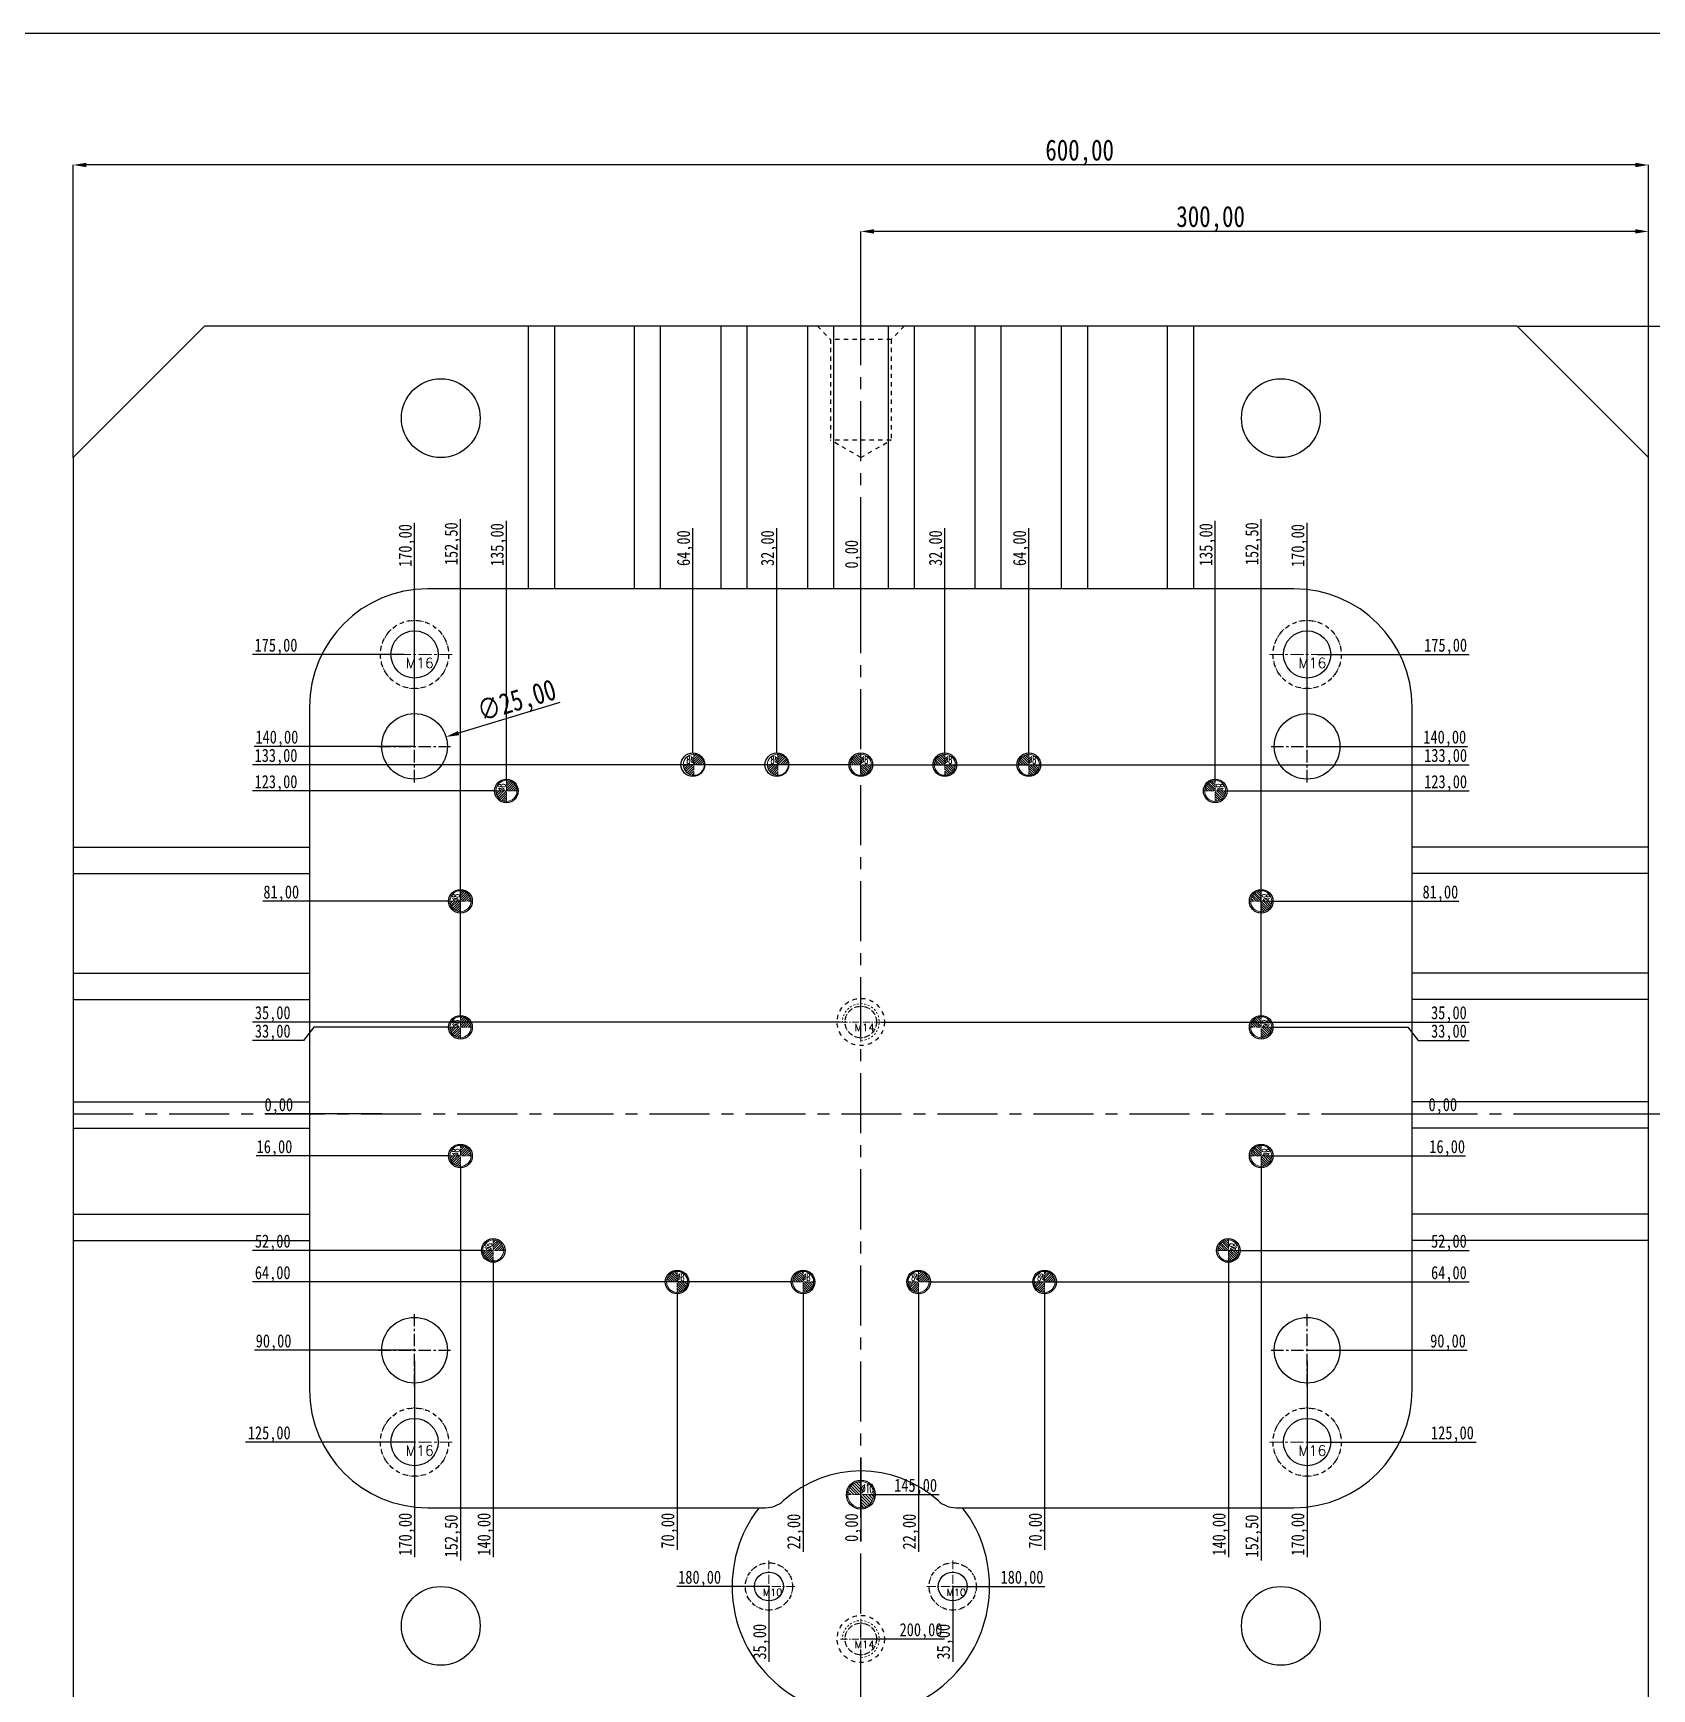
# Model space of a CAD drawing. Header units: millimetres. Extents: x -685 to 1888, y -6001 to 855.
# Drawn here: x -109 to 507, y -4266 to -3635 of the extents above; entities that cross this region are included whole.
import ezdxf
from ezdxf.enums import TextEntityAlignment as Align

# ---------------------------------------------------------------- set-up
doc = ezdxf.new("R2010")
doc.units = ezdxf.units.MM
doc.header["$LTSCALE"] = 16.335
doc.header["$PDMODE"] = 3
doc.header["$PDSIZE"] = 0.3125
doc.linetypes.add('CENTER', pattern=[0.6, 0.375, -0.075, 0.075, -0.075])
doc.linetypes.add('HIDDEN', pattern=[0.2, 0.1, -0.1])
doc.layers.get('0').update_dxf_attribs({"linetype": 'CONTINUOUS'})
doc.layers.get('Defpoints').update_dxf_attribs({"linetype": 'CONTINUOUS'})
doc.layers.add('DEFAULT_2', color=8, linetype='HIDDEN')
for name, color, linetype, lineweight in [('dim', 82, 'CONTINUOUS', 9), ('epin', 13, 'CONTINUOUS', 9), ('screw', 33, 'CONTINUOUS', 13)]:
    doc.layers.add(name, color=color, linetype=linetype, lineweight=lineweight)
doc.styles.get("Standard").update_dxf_attribs({"font": 'txt', "width": 0.8})
doc.styles.add('TXT', font='txt.shx', dxfattribs={"bigfont": 'gbcbig.shx'})
doc.styles.add('TXT05', font='txt.shx', dxfattribs={"width": 0.5, "bigfont": 'gbcbig.shx'})
doc.dimstyles.new('mold', dxfattribs={"dimtxt": 8, "dimasz": 5, "dimexe": 0, "dimexo": 0, "dimgap": 0, "dimtad": 1, "dimzin": 1, "dimtxsty": 'Standard', "dimcen": 0, "dimclrd": 4, "dimclre": 4, "dimclrt": 6, "dimazin": 0, "dimtfac": 1, "dimtofl": 0, "dimtmove": 0, "dimatfit": 3, "dimfxl": 0, "dimarcsym": 0})

# ---------------------------------------------------------------- blocks, each defined once
blk = doc.blocks.new('epin_ejp_10')
at = {"layer": 'epin'}
h = blk.add_hatch(dxfattribs=at)
h.set_pattern_fill('_ANSI31', color=123, scale=0.25, angle=90, style=0)
h.set_pattern_definition([(135, (-3501.19435, 375.4519), (-0.561266, -0.561266), [])])
h.paths.add_polyline_path([(0, 5, 0.414214), (-5, 0), (0, 0)])
h.paths.add_polyline_path([(5, 0), (0, 0), (0, -5, 0.414214)])
at = {"layer": 'epin', "color": 1, "linetype": 'CENTER', "ltscale": 0.310989}
for p, q in [((-5.5, 0), (5.5, 0)), ((0, -5.5), (0, 5.5))]:
    blk.add_line(p, q, dxfattribs=at)
at = {"layer": 'epin'}
blk.add_circle((0, 0), 5, dxfattribs=at)
at = {"layer": 'epin', "color": 6, "style": 'TXT05', "width": 0.5}
blk.add_text('%%c10', height=3.5, dxfattribs=at).set_placement((0.2, 0.5))
blk = doc.blocks.new('epin_ejp_8')
at = {"layer": 'epin'}
h = blk.add_hatch(dxfattribs=at)
h.set_pattern_fill('_ANSI31', color=123, scale=0.2, angle=90, style=0)
h.set_pattern_definition([(135, (-263.1036, 1313.3417), (-0.4490128, -0.4490128), [])])
h.paths.add_polyline_path([(0, 4, 0.414214), (-4, 0), (0, 0)])
h.paths.add_polyline_path([(4, 0), (0, 0), (0, -4, 0.414214)])
at = {"layer": 'epin', "color": 1, "linetype": 'CENTER', "ltscale": 0.248791}
for p, q in [((-4.4, 0), (4.4, 0)), ((0, -4.4), (0, 4.4))]:
    blk.add_line(p, q, dxfattribs=at)
at = {"layer": 'epin'}
blk.add_circle((0, 0), 4, dxfattribs=at)
at = {"layer": 'epin', "color": 6, "style": 'TXT05', "width": 0.5}
blk.add_text('%%c8', height=2.8, dxfattribs=at).set_placement((1.33, 1.8), align=Align.MIDDLE)
blk = doc.blocks.new('02')
at = {"layer": 'epin', "color": 4, "xscale": -1}
for p in [(142.23, -1125.71), (174.23, -1125.71)]:
    blk.add_blockref('epin_ejp_8', p, dxfattribs=at)
at = {"layer": 'epin', "color": 4}
for p in [(205.81, -1125.71), (237.81, -1125.71), (269.81, -1125.71)]:
    blk.add_blockref('epin_ejp_8', p, dxfattribs=at)
at = {"layer": 'epin', "color": 4, "rotation": 90}
for p in [(70.81, -1135.71), (53.31, -1177.71), (53.31, -1225.71), (53.31, -1274.71), (65.81, -1310.71)]:
    blk.add_blockref('epin_ejp_8', p, dxfattribs=at)
at = {"layer": 'epin', "color": 4, "xscale": -1, "rotation": 270}
for p in [(340.81, -1135.71), (358.31, -1177.71), (358.31, -1225.71), (358.31, -1274.71), (345.81, -1310.71)]:
    blk.add_blockref('epin_ejp_8', p, dxfattribs=at)
at = {"layer": 'epin'}
for name, p in [('epin_ejp_8', (135.81, -1322.71)), ('epin_ejp_8', (183.81, -1322.71)), ('epin_ejp_10', (205.81, -1403.71))]:
    blk.add_blockref(name, p, dxfattribs=at)
at = {"layer": 'epin', "xscale": -1}
for p in [(227.81, -1322.71), (275.81, -1322.71)]:
    blk.add_blockref('epin_ejp_8', p, dxfattribs=at)
blk = doc.blocks.new('screw_m14_g')
at = {"layer": 'screw', "color": 1, "linetype": 'CENTER', "ltscale": 0.435384}
for p, q in [((0, -7.7), (0, 7.7)), ((-7.7, 0), (7.7, 0))]:
    blk.add_line(p, q, dxfattribs=at)
at = {"layer": 'screw', "color": 33, "linetype": 'HIDDEN', "ltscale": 0.435384}
blk.add_circle((0, 0), 6, dxfattribs=at)
at = {"layer": 'screw', "color": 92, "linetype": 'HIDDEN', "ltscale": 0.435384}
blk.add_arc((0, 0), 7, 270, 180, dxfattribs=at)
at = {"layer": 'screw', "color": 6, "linetype": 'ByBlock', "style": 'TXT'}
blk.add_text('M14', height=2.8, dxfattribs=at).set_placement((-2.38, -3.5))
blk = doc.blocks.new('screw_m10_i')
at = {"layer": 'screw', "color": 1, "linetype": 'CENTER', "ltscale": 0.55978}
for p, q in [((0, -9.9), (0, 9.9)), ((-9.9, 0), (9.9, 0))]:
    blk.add_line(p, q, dxfattribs=at)
at = {"layer": 'screw', "color": 8, "linetype": 'HIDDEN', "ltscale": 0.55978}
blk.add_circle((0, 0), 9, dxfattribs=at)
at = {"layer": 'screw', "color": 33}
blk.add_circle((0, 0), 5.5, dxfattribs=at)
at = {"layer": 'screw', "color": 6, "style": 'TXT'}
blk.add_text('M10', height=2.7, dxfattribs=at).set_placement((-2.34, -3.6))
blk = doc.blocks.new('screw_m16_i')
at = {"layer": 'screw', "color": 1, "linetype": 'CENTER', "ltscale": 0.808571}
for p, q in [((0, -14.3), (0, 14.3)), ((-14.3, 0), (14.3, 0))]:
    blk.add_line(p, q, dxfattribs=at)
at = {"layer": 'screw', "color": 8, "linetype": 'HIDDEN', "ltscale": 0.808571}
blk.add_circle((0, 0), 13, dxfattribs=at)
at = {"layer": 'screw', "color": 33}
blk.add_circle((0, 0), 9, dxfattribs=at)
at = {"layer": 'screw', "color": 6, "style": 'TXT'}
blk.add_text('M16', height=3.9, dxfattribs=at).set_placement((-3.38, -5.2))
blk = doc.blocks.new('*D420')
at = {"color": 4, "lineweight": -2}
blk.add_line((91.15, -3890.44), (52.57, -3902.04), dxfattribs=at)
at = {"color": 4}
blk.add_solid([(52.33, -3901.24), (52.81, -3902.84), (47.78, -3903.48)], dxfattribs=at)
at = {"layer": 'Defpoints', "color": 0}
for p in [(47.78, -3903.48), (23.84, -3910.68)]:
    blk.add_point(p, dxfattribs=at)
at = {"color": 6, "insert": (74.99, -3890.42), "char_height": 8, "attachment_point": 5, "rotation": 16.74075}
blk.add_mtext('∅25,00', dxfattribs=at)
blk = doc.blocks.new('*D421')
at = {"color": 4, "lineweight": -2}
for p, q in [((205.81, -3747.08), (205.81, -3710.95)), ((500.81, -3710.95), (210.81, -3710.95)), ((505.81, -3797.08), (505.81, -3710.95))]:
    blk.add_line(p, q, dxfattribs=at)
at = {"color": 4}
for points in [[(210.81, -3710.12), (210.81, -3711.78), (205.81, -3710.95)], [(500.81, -3710.12), (500.81, -3711.78), (505.81, -3710.95)]]:
    blk.add_solid(points, dxfattribs=at)
at = {"layer": 'Defpoints', "color": 0}
for p in [(205.81, -3710.95), (205.81, -3747.08), (505.81, -3797.08)]:
    blk.add_point(p, dxfattribs=at)
at = {"color": 6, "insert": (339.07, -3706.28), "char_height": 8, "attachment_point": 5}
blk.add_mtext('300,00', dxfattribs=at)
blk = doc.blocks.new('*D422')
at = {"color": 4, "lineweight": -2}
for p, q in [((-94.19, -3797.08), (-94.19, -3685.65)), ((500.81, -3685.65), (-89.19, -3685.65)), ((505.81, -3797.08), (505.81, -3685.65))]:
    blk.add_line(p, q, dxfattribs=at)
at = {"color": 4}
for points in [[(-89.19, -3684.81), (-89.19, -3686.48), (-94.19, -3685.65)], [(500.81, -3684.81), (500.81, -3686.48), (505.81, -3685.65)]]:
    blk.add_solid(points, dxfattribs=at)
at = {"layer": 'Defpoints', "color": 0}
for p in [(-94.19, -3685.65), (-94.19, -3797.08), (505.81, -3797.08)]:
    blk.add_point(p, dxfattribs=at)
at = {"color": 6, "insert": (289.17, -3680.98), "char_height": 8, "attachment_point": 5}
blk.add_mtext('600,00', dxfattribs=at)
blk = doc.blocks.new('*D423')
at = {"color": 4, "lineweight": -2}
for p, q in [((455.81, -3747.08), (533.2, -3747.08)), ((533.2, -3752.08), (533.2, -4042.08)), ((471.2, -4047.08), (533.2, -4047.08))]:
    blk.add_line(p, q, dxfattribs=at)
at = {"color": 4}
for points in [[(532.37, -3752.08), (534.03, -3752.08), (533.2, -3747.08)], [(532.37, -4042.08), (534.03, -4042.08), (533.2, -4047.08)]]:
    blk.add_solid(points, dxfattribs=at)
at = {"layer": 'Defpoints', "color": 0}
for p in [(455.81, -3747.08), (471.2, -4047.08), (533.2, -4047.08)]:
    blk.add_point(p, dxfattribs=at)
at = {"color": 6, "insert": (528.53, -3900.74), "char_height": 8, "attachment_point": 5, "rotation": 90}
blk.add_mtext('300,00', dxfattribs=at)
blk = doc.blocks.new('*D448')
at = {"layer": 'Defpoints', "color": 0}
for p in [(213.51, -4012.08), (422.16, -4012.08), (205.81, -4047.08)]:
    blk.add_point(p, dxfattribs=at)
at = {"layer": 'dim', "color": 4, "lineweight": -2}
blk.add_line((213.51, -4012.08), (437.49, -4012.08), dxfattribs=at)
at = {"layer": 'dim', "color": 6, "insert": (429.82, -4009.17), "char_height": 5, "attachment_point": 5}
blk.add_mtext('35,00', dxfattribs=at)
blk = doc.blocks.new('*D449')
at = {"layer": 'Defpoints', "color": 0}
for p in [(362.81, -4014.08), (422.16, -4019.08), (205.81, -4047.08)]:
    blk.add_point(p, dxfattribs=at)
at = {"layer": 'dim', "color": 4, "lineweight": -2}
for p, q in [((362.81, -4014.08), (414.16, -4014.08)), ((414.16, -4014.08), (418.16, -4019.08)), ((418.16, -4019.08), (437.49, -4019.08))]:
    blk.add_line(p, q, dxfattribs=at)
at = {"layer": 'dim', "color": 6, "insert": (429.82, -4016.16), "char_height": 5, "attachment_point": 5}
blk.add_mtext('33,00', dxfattribs=at)
blk = doc.blocks.new('*D450')
at = {"layer": 'Defpoints', "color": 0}
for p in [(205.81, -4047.08), (388.24, -4047.08), (422.16, -4047.08)]:
    blk.add_point(p, dxfattribs=at)
at = {"layer": 'dim', "color": 4, "lineweight": -2}
blk.add_line((388.24, -4047.08), (432.82, -4047.08), dxfattribs=at)
at = {"layer": 'dim', "color": 6, "insert": (427.49, -4044.17), "char_height": 5, "attachment_point": 5}
blk.add_mtext('0,00', dxfattribs=at)
blk = doc.blocks.new('*D451')
at = {"layer": 'Defpoints', "color": 0}
for p in [(205.81, -4047.08), (362.81, -4063.08), (422.16, -4063.08)]:
    blk.add_point(p, dxfattribs=at)
at = {"layer": 'dim', "color": 4, "lineweight": -2}
blk.add_line((362.81, -4063.08), (436.16, -4063.08), dxfattribs=at)
at = {"layer": 'dim', "color": 6, "insert": (429.16, -4060.17), "char_height": 5, "attachment_point": 5}
blk.add_mtext('16,00', dxfattribs=at)
blk = doc.blocks.new('*D452')
at = {"layer": 'Defpoints', "color": 0}
for p in [(205.81, -4047.08), (350.31, -4099.08), (422.16, -4099.08)]:
    blk.add_point(p, dxfattribs=at)
at = {"layer": 'dim', "color": 4, "lineweight": -2}
blk.add_line((350.31, -4099.08), (437.49, -4099.08), dxfattribs=at)
at = {"layer": 'dim', "color": 6, "insert": (429.82, -4096.17), "char_height": 5, "attachment_point": 5}
blk.add_mtext('52,00', dxfattribs=at)
blk = doc.blocks.new('*D453')
at = {"layer": 'Defpoints', "color": 0}
for p in [(205.81, -4047.08), (232.21, -4111.08), (422.16, -4111.08)]:
    blk.add_point(p, dxfattribs=at)
at = {"layer": 'dim', "color": 4, "lineweight": -2}
blk.add_line((232.21, -4111.08), (437.49, -4111.08), dxfattribs=at)
at = {"layer": 'dim', "color": 6, "insert": (429.82, -4108.17), "char_height": 5, "attachment_point": 5}
blk.add_mtext('64,00', dxfattribs=at)
blk = doc.blocks.new('*D454')
at = {"layer": 'Defpoints', "color": 0}
for p in [(205.81, -4047.08), (375.81, -4137.08), (422.16, -4137.08)]:
    blk.add_point(p, dxfattribs=at)
at = {"layer": 'dim', "color": 4, "lineweight": -2}
blk.add_line((375.81, -4137.08), (436.82, -4137.08), dxfattribs=at)
at = {"layer": 'dim', "color": 6, "insert": (429.49, -4134.17), "char_height": 5, "attachment_point": 5}
blk.add_mtext('90,00', dxfattribs=at)
blk = doc.blocks.new('*D455')
at = {"layer": 'Defpoints', "color": 0}
for p in [(205.81, -4047.08), (375.81, -4172.08), (422.16, -4172.08)]:
    blk.add_point(p, dxfattribs=at)
at = {"layer": 'dim', "color": 4, "lineweight": -2}
blk.add_line((375.81, -4172.08), (440.16, -4172.08), dxfattribs=at)
at = {"layer": 'dim', "color": 6, "insert": (431.16, -4169.17), "char_height": 5, "attachment_point": 5}
blk.add_mtext('125,00', dxfattribs=at)
blk = doc.blocks.new('*D456')
at = {"layer": 'Defpoints', "color": 0}
for p in [(205.81, -4047.08), (209.21, -4192.08), (217.69, -4192.08)]:
    blk.add_point(p, dxfattribs=at)
at = {"layer": 'dim', "color": 4, "lineweight": -2}
blk.add_line((209.21, -4192.08), (235.69, -4192.08), dxfattribs=at)
at = {"layer": 'dim', "color": 6, "insert": (226.69, -4189.17), "char_height": 5, "attachment_point": 5}
blk.add_mtext('145,00', dxfattribs=at)
blk = doc.blocks.new('*D457')
at = {"layer": 'Defpoints', "color": 0}
for p in [(205.81, -4047.08), (205.81, -4178.08), (205.81, -4199.33)]:
    blk.add_point(p, dxfattribs=at)
at = {"layer": 'dim', "color": 4, "lineweight": -2}
blk.add_line((205.81, -4178.08), (205.81, -4210), dxfattribs=at)
at = {"layer": 'dim', "color": 6, "insert": (202.89, -4204.66), "char_height": 5, "attachment_point": 5, "rotation": 90}
blk.add_mtext('0,00', dxfattribs=at)
blk = doc.blocks.new('*D458')
at = {"layer": 'Defpoints', "color": 0}
for p in [(205.81, -4047.08), (240.81, -4227.08), (258.54, -4227.08)]:
    blk.add_point(p, dxfattribs=at)
at = {"layer": 'dim', "color": 4, "lineweight": -2}
blk.add_line((240.81, -4227.08), (275.88, -4227.08), dxfattribs=at)
at = {"layer": 'dim', "color": 6, "insert": (267.21, -4224.17), "char_height": 5, "attachment_point": 5}
blk.add_mtext('180,00', dxfattribs=at)
blk = doc.blocks.new('*D459')
at = {"layer": 'Defpoints', "color": 0}
for p in [(205.81, -4047.08), (240.81, -4227.08), (240.81, -4240.47)]:
    blk.add_point(p, dxfattribs=at)
at = {"layer": 'dim', "color": 4, "lineweight": -2}
blk.add_line((240.81, -4227.08), (240.81, -4255.8), dxfattribs=at)
at = {"layer": 'dim', "color": 6, "insert": (237.89, -4248.13), "char_height": 5, "attachment_point": 5, "rotation": 90}
blk.add_mtext('35,00', dxfattribs=at)
blk = doc.blocks.new('*D460')
at = {"layer": 'Defpoints', "color": 0}
for p in [(205.81, -4047.08), (205.81, -4247.08), (219.74, -4247.08)]:
    blk.add_point(p, dxfattribs=at)
at = {"layer": 'dim', "color": 4, "lineweight": -2}
blk.add_line((205.81, -4247.08), (237.74, -4247.08), dxfattribs=at)
at = {"layer": 'dim', "color": 6, "insert": (228.74, -4244.17), "char_height": 5, "attachment_point": 5}
blk.add_mtext('200,00', dxfattribs=at)
blk = doc.blocks.new('*D461')
at = {"layer": 'Defpoints', "color": 0}
for p in [(205.81, -4047.08), (227.81, -4115.58), (227.81, -4198.51)]:
    blk.add_point(p, dxfattribs=at)
at = {"layer": 'dim', "color": 4, "lineweight": -2}
blk.add_line((227.81, -4115.58), (227.81, -4213.85), dxfattribs=at)
at = {"layer": 'dim', "color": 6, "insert": (224.89, -4206.18), "char_height": 5, "attachment_point": 5, "rotation": 90}
blk.add_mtext('22,00', dxfattribs=at)
blk = doc.blocks.new('*D462')
at = {"layer": 'Defpoints', "color": 0}
for p in [(205.81, -4047.08), (275.81, -4115.58), (275.81, -4198.51)]:
    blk.add_point(p, dxfattribs=at)
at = {"layer": 'dim', "color": 4, "lineweight": -2}
blk.add_line((275.81, -4115.58), (275.81, -4213.18), dxfattribs=at)
at = {"layer": 'dim', "color": 6, "insert": (272.89, -4205.85), "char_height": 5, "attachment_point": 5, "rotation": 90}
blk.add_mtext('70,00', dxfattribs=at)
blk = doc.blocks.new('*D463')
at = {"layer": 'Defpoints', "color": 0}
for p in [(205.81, -4047.08), (345.81, -4103.58), (345.81, -4198.51)]:
    blk.add_point(p, dxfattribs=at)
at = {"layer": 'dim', "color": 4, "lineweight": -2}
blk.add_line((345.81, -4103.58), (345.81, -4215.85), dxfattribs=at)
at = {"layer": 'dim', "color": 6, "insert": (342.89, -4207.18), "char_height": 5, "attachment_point": 5, "rotation": 90}
blk.add_mtext('140,00', dxfattribs=at)
blk = doc.blocks.new('*D464')
at = {"layer": 'Defpoints', "color": 0}
for p in [(205.81, -4047.08), (358.31, -4067.58), (358.31, -4198.51)]:
    blk.add_point(p, dxfattribs=at)
at = {"layer": 'dim', "color": 4, "lineweight": -2}
blk.add_line((358.31, -4067.58), (358.31, -4217.18), dxfattribs=at)
at = {"layer": 'dim', "color": 6, "insert": (355.39, -4207.85), "char_height": 5, "attachment_point": 5, "rotation": 90}
blk.add_mtext('152,50', dxfattribs=at)
blk = doc.blocks.new('*D465')
at = {"layer": 'Defpoints', "color": 0}
for p in [(205.81, -4047.08), (375.81, -4141.18), (375.81, -4198.51)]:
    blk.add_point(p, dxfattribs=at)
at = {"layer": 'dim', "color": 4, "lineweight": -2}
blk.add_line((375.81, -4141.18), (375.81, -4215.85), dxfattribs=at)
at = {"layer": 'dim', "color": 6, "insert": (372.89, -4207.18), "char_height": 5, "attachment_point": 5, "rotation": 90}
blk.add_mtext('170,00', dxfattribs=at)
blk = doc.blocks.new('*D466')
at = {"layer": 'Defpoints', "color": 0}
for p in [(205.81, -3839.25), (205.81, -3866.13), (205.81, -4047.08)]:
    blk.add_point(p, dxfattribs=at)
at = {"layer": 'dim', "color": 4, "lineweight": -2}
blk.add_line((205.81, -3866.13), (205.81, -3828.59), dxfattribs=at)
at = {"layer": 'dim', "color": 6, "insert": (202.89, -3833.92), "char_height": 5, "attachment_point": 5, "rotation": 90}
blk.add_mtext('0,00', dxfattribs=at)
blk = doc.blocks.new('*D467')
at = {"layer": 'Defpoints', "color": 0}
for p in [(237.81, -3839.25), (237.81, -3909.58), (205.81, -4047.08)]:
    blk.add_point(p, dxfattribs=at)
at = {"layer": 'dim', "color": 4, "lineweight": -2}
blk.add_line((237.81, -3909.58), (237.81, -3823.92), dxfattribs=at)
at = {"layer": 'dim', "color": 6, "insert": (234.89, -3831.59), "char_height": 5, "attachment_point": 5, "rotation": 90}
blk.add_mtext('32,00', dxfattribs=at)
blk = doc.blocks.new('*D468')
at = {"layer": 'Defpoints', "color": 0}
for p in [(269.81, -3839.25), (269.81, -3909.58), (205.81, -4047.08)]:
    blk.add_point(p, dxfattribs=at)
at = {"layer": 'dim', "color": 4, "lineweight": -2}
blk.add_line((269.81, -3909.58), (269.81, -3823.92), dxfattribs=at)
at = {"layer": 'dim', "color": 6, "insert": (266.89, -3831.59), "char_height": 5, "attachment_point": 5, "rotation": 90}
blk.add_mtext('64,00', dxfattribs=at)
blk = doc.blocks.new('*D469')
at = {"layer": 'Defpoints', "color": 0}
for p in [(340.81, -3839.25), (340.81, -3919.58), (205.81, -4047.08)]:
    blk.add_point(p, dxfattribs=at)
at = {"layer": 'dim', "color": 4, "lineweight": -2}
blk.add_line((340.81, -3919.58), (340.81, -3821.25), dxfattribs=at)
at = {"layer": 'dim', "color": 6, "insert": (337.89, -3830.25), "char_height": 5, "attachment_point": 5, "rotation": 90}
blk.add_mtext('135,00', dxfattribs=at)
blk = doc.blocks.new('*D470')
at = {"layer": 'Defpoints', "color": 0}
for p in [(375.81, -3839.25), (375.81, -3907.08), (205.81, -4047.08)]:
    blk.add_point(p, dxfattribs=at)
at = {"layer": 'dim', "color": 4, "lineweight": -2}
blk.add_line((375.81, -3907.08), (375.81, -3821.92), dxfattribs=at)
at = {"layer": 'dim', "color": 6, "insert": (372.89, -3830.59), "char_height": 5, "attachment_point": 5, "rotation": 90}
blk.add_mtext('170,00', dxfattribs=at)
blk = doc.blocks.new('*D471')
at = {"layer": 'Defpoints', "color": 0}
for p in [(358.31, -3839.25), (358.31, -4010.08), (205.81, -4047.08)]:
    blk.add_point(p, dxfattribs=at)
at = {"layer": 'dim', "color": 4, "lineweight": -2}
blk.add_line((358.31, -4010.08), (358.31, -3820.59), dxfattribs=at)
at = {"layer": 'dim', "color": 6, "insert": (355.39, -3829.92), "char_height": 5, "attachment_point": 5, "rotation": 90}
blk.add_mtext('152,50', dxfattribs=at)
blk = doc.blocks.new('*D472')
at = {"layer": 'Defpoints', "color": 0}
for p in [(362.31, -3966.08), (419.57, -3966.08), (205.81, -4047.08)]:
    blk.add_point(p, dxfattribs=at)
at = {"layer": 'dim', "color": 4, "lineweight": -2}
blk.add_line((362.31, -3966.08), (433.57, -3966.08), dxfattribs=at)
at = {"layer": 'dim', "color": 6, "insert": (426.57, -3963.17), "char_height": 5, "attachment_point": 5}
blk.add_mtext('81,00', dxfattribs=at)
blk = doc.blocks.new('*D473')
at = {"layer": 'Defpoints', "color": 0}
for p in [(345.31, -3924.08), (419.57, -3924.08), (205.81, -4047.08)]:
    blk.add_point(p, dxfattribs=at)
at = {"layer": 'dim', "color": 4, "lineweight": -2}
blk.add_line((345.31, -3924.08), (437.57, -3924.08), dxfattribs=at)
at = {"layer": 'dim', "color": 6, "insert": (428.57, -3921.17), "char_height": 5, "attachment_point": 5}
blk.add_mtext('123,00', dxfattribs=at)
blk = doc.blocks.new('*D474')
at = {"layer": 'Defpoints', "color": 0}
for p in [(210.31, -3914.08), (419.57, -3914.08), (205.81, -4047.08)]:
    blk.add_point(p, dxfattribs=at)
at = {"layer": 'dim', "color": 4, "lineweight": -2}
blk.add_line((210.31, -3914.08), (437.57, -3914.08), dxfattribs=at)
at = {"layer": 'dim', "color": 6, "insert": (428.57, -3911.17), "char_height": 5, "attachment_point": 5}
blk.add_mtext('133,00', dxfattribs=at)
blk = doc.blocks.new('*D475')
at = {"layer": 'Defpoints', "color": 0}
for p in [(375.81, -3907.08), (419.57, -3907.08), (205.81, -4047.08)]:
    blk.add_point(p, dxfattribs=at)
at = {"layer": 'dim', "color": 4, "lineweight": -2}
blk.add_line((375.81, -3907.08), (436.91, -3907.08), dxfattribs=at)
at = {"layer": 'dim', "color": 6, "insert": (428.24, -3904.17), "char_height": 5, "attachment_point": 5}
blk.add_mtext('140,00', dxfattribs=at)
blk = doc.blocks.new('*D476')
at = {"layer": 'Defpoints', "color": 0}
for p in [(379.78, -3872.08), (419.57, -3872.08), (205.81, -4047.08)]:
    blk.add_point(p, dxfattribs=at)
at = {"layer": 'dim', "color": 4, "lineweight": -2}
blk.add_line((379.78, -3872.08), (437.57, -3872.08), dxfattribs=at)
at = {"layer": 'dim', "color": 6, "insert": (428.57, -3869.17), "char_height": 5, "attachment_point": 5}
blk.add_mtext('175,00', dxfattribs=at)
blk = doc.blocks.new('*D477')
at = {"layer": 'Defpoints', "color": 0}
for p in [(-10.53, -4012.08), (198.11, -4012.08), (205.81, -4047.08)]:
    blk.add_point(p, dxfattribs=at)
at = {"layer": 'dim', "color": 4, "lineweight": -2}
blk.add_line((198.11, -4012.08), (-25.87, -4012.08), dxfattribs=at)
at = {"layer": 'dim', "color": 6, "insert": (-18.2, -4009.17), "char_height": 5, "attachment_point": 5}
blk.add_mtext('35,00', dxfattribs=at)
blk = doc.blocks.new('*D482')
at = {"layer": 'Defpoints', "color": 0}
for p in [(48.81, -4014.08), (-10.53, -4019.08), (205.81, -4047.08)]:
    blk.add_point(p, dxfattribs=at)
at = {"layer": 'dim', "color": 4, "lineweight": -2}
for p, q in [((-2.53, -4014.08), (-6.53, -4019.08)), ((48.81, -4014.08), (-2.53, -4014.08)), ((-6.53, -4019.08), (-25.87, -4019.08))]:
    blk.add_line(p, q, dxfattribs=at)
at = {"layer": 'dim', "color": 6, "insert": (-18.2, -4016.16), "char_height": 5, "attachment_point": 5}
blk.add_mtext('33,00', dxfattribs=at)
blk = doc.blocks.new('*D483')
at = {"layer": 'Defpoints', "color": 0}
for p in [(-10.53, -4047.08), (23.38, -4047.08), (205.81, -4047.08)]:
    blk.add_point(p, dxfattribs=at)
at = {"layer": 'dim', "color": 4, "lineweight": -2}
blk.add_line((23.38, -4047.08), (-21.2, -4047.08), dxfattribs=at)
at = {"layer": 'dim', "color": 6, "insert": (-15.87, -4044.17), "char_height": 5, "attachment_point": 5}
blk.add_mtext('0,00', dxfattribs=at)
blk = doc.blocks.new('*D484')
at = {"layer": 'Defpoints', "color": 0}
for p in [(205.81, -4047.08), (-10.53, -4063.08), (48.81, -4063.08)]:
    blk.add_point(p, dxfattribs=at)
at = {"layer": 'dim', "color": 4, "lineweight": -2}
blk.add_line((48.81, -4063.08), (-24.53, -4063.08), dxfattribs=at)
at = {"layer": 'dim', "color": 6, "insert": (-17.53, -4060.17), "char_height": 5, "attachment_point": 5}
blk.add_mtext('16,00', dxfattribs=at)
blk = doc.blocks.new('*D485')
at = {"layer": 'Defpoints', "color": 0}
for p in [(205.81, -4047.08), (-10.53, -4099.08), (61.31, -4099.08)]:
    blk.add_point(p, dxfattribs=at)
at = {"layer": 'dim', "color": 4, "lineweight": -2}
blk.add_line((61.31, -4099.08), (-25.87, -4099.08), dxfattribs=at)
at = {"layer": 'dim', "color": 6, "insert": (-18.2, -4096.17), "char_height": 5, "attachment_point": 5}
blk.add_mtext('52,00', dxfattribs=at)
blk = doc.blocks.new('*D486')
at = {"layer": 'Defpoints', "color": 0}
for p in [(205.81, -4047.08), (-10.53, -4111.08), (179.41, -4111.08)]:
    blk.add_point(p, dxfattribs=at)
at = {"layer": 'dim', "color": 4, "lineweight": -2}
blk.add_line((179.41, -4111.08), (-25.87, -4111.08), dxfattribs=at)
at = {"layer": 'dim', "color": 6, "insert": (-18.2, -4108.17), "char_height": 5, "attachment_point": 5}
blk.add_mtext('64,00', dxfattribs=at)
blk = doc.blocks.new('*D487')
at = {"layer": 'Defpoints', "color": 0}
for p in [(205.81, -4047.08), (-10.53, -4137.08), (35.81, -4137.08)]:
    blk.add_point(p, dxfattribs=at)
at = {"layer": 'dim', "color": 4, "lineweight": -2}
blk.add_line((35.81, -4137.08), (-25.2, -4137.08), dxfattribs=at)
at = {"layer": 'dim', "color": 6, "insert": (-17.87, -4134.17), "char_height": 5, "attachment_point": 5}
blk.add_mtext('90,00', dxfattribs=at)
blk = doc.blocks.new('*D488')
at = {"layer": 'Defpoints', "color": 0}
for p in [(205.81, -4047.08), (-10.53, -4172.08), (35.81, -4172.08)]:
    blk.add_point(p, dxfattribs=at)
at = {"layer": 'dim', "color": 4, "lineweight": -2}
blk.add_line((35.81, -4172.08), (-28.53, -4172.08), dxfattribs=at)
at = {"layer": 'dim', "color": 6, "insert": (-19.53, -4169.17), "char_height": 5, "attachment_point": 5}
blk.add_mtext('125,00', dxfattribs=at)
blk = doc.blocks.new('*D478')
at = {"layer": 'Defpoints', "color": 0}
for p in [(205.81, -4047.08), (153.08, -4227.08), (170.81, -4227.08)]:
    blk.add_point(p, dxfattribs=at)
at = {"layer": 'dim', "color": 4, "lineweight": -2}
blk.add_line((170.81, -4227.08), (135.75, -4227.08), dxfattribs=at)
at = {"layer": 'dim', "color": 6, "insert": (144.41, -4224.17), "char_height": 5, "attachment_point": 5}
blk.add_mtext('180,00', dxfattribs=at)
blk = doc.blocks.new('*D479')
at = {"layer": 'Defpoints', "color": 0}
for p in [(205.81, -4047.08), (170.81, -4227.08), (170.81, -4240.47)]:
    blk.add_point(p, dxfattribs=at)
at = {"layer": 'dim', "color": 4, "lineweight": -2}
blk.add_line((170.81, -4227.08), (170.81, -4255.8), dxfattribs=at)
at = {"layer": 'dim', "color": 6, "insert": (167.89, -4248.13), "char_height": 5, "attachment_point": 5, "rotation": 90}
blk.add_mtext('35,00', dxfattribs=at)
blk = doc.blocks.new('*D480')
at = {"layer": 'Defpoints', "color": 0}
for p in [(205.81, -4047.08), (183.81, -4115.58), (183.81, -4198.51)]:
    blk.add_point(p, dxfattribs=at)
at = {"layer": 'dim', "color": 4, "lineweight": -2}
blk.add_line((183.81, -4115.58), (183.81, -4213.85), dxfattribs=at)
at = {"layer": 'dim', "color": 6, "insert": (180.89, -4206.18), "char_height": 5, "attachment_point": 5, "rotation": 90}
blk.add_mtext('22,00', dxfattribs=at)
blk = doc.blocks.new('*D489')
at = {"layer": 'Defpoints', "color": 0}
for p in [(205.81, -4047.08), (135.81, -4115.58), (135.81, -4198.51)]:
    blk.add_point(p, dxfattribs=at)
at = {"layer": 'dim', "color": 4, "lineweight": -2}
blk.add_line((135.81, -4115.58), (135.81, -4213.18), dxfattribs=at)
at = {"layer": 'dim', "color": 6, "insert": (132.89, -4205.85), "char_height": 5, "attachment_point": 5, "rotation": 90}
blk.add_mtext('70,00', dxfattribs=at)
blk = doc.blocks.new('*D490')
at = {"layer": 'Defpoints', "color": 0}
for p in [(205.81, -4047.08), (65.81, -4103.58), (65.81, -4198.51)]:
    blk.add_point(p, dxfattribs=at)
at = {"layer": 'dim', "color": 4, "lineweight": -2}
blk.add_line((65.81, -4103.58), (65.81, -4215.85), dxfattribs=at)
at = {"layer": 'dim', "color": 6, "insert": (62.89, -4207.18), "char_height": 5, "attachment_point": 5, "rotation": 90}
blk.add_mtext('140,00', dxfattribs=at)
blk = doc.blocks.new('*D491')
at = {"layer": 'Defpoints', "color": 0}
for p in [(205.81, -4047.08), (53.31, -4067.58), (53.31, -4198.51)]:
    blk.add_point(p, dxfattribs=at)
at = {"layer": 'dim', "color": 4, "lineweight": -2}
blk.add_line((53.31, -4067.58), (53.31, -4217.18), dxfattribs=at)
at = {"layer": 'dim', "color": 6, "insert": (50.39, -4207.85), "char_height": 5, "attachment_point": 5, "rotation": 90}
blk.add_mtext('152,50', dxfattribs=at)
blk = doc.blocks.new('*D492')
at = {"layer": 'Defpoints', "color": 0}
for p in [(205.81, -4047.08), (35.81, -4141.18), (35.81, -4198.51)]:
    blk.add_point(p, dxfattribs=at)
at = {"layer": 'dim', "color": 4, "lineweight": -2}
blk.add_line((35.81, -4141.18), (35.81, -4215.85), dxfattribs=at)
at = {"layer": 'dim', "color": 6, "insert": (32.89, -4207.18), "char_height": 5, "attachment_point": 5, "rotation": 90}
blk.add_mtext('170,00', dxfattribs=at)
blk = doc.blocks.new('*D493')
at = {"layer": 'Defpoints', "color": 0}
for p in [(173.81, -3839.25), (173.81, -3909.58), (205.81, -4047.08)]:
    blk.add_point(p, dxfattribs=at)
at = {"layer": 'dim', "color": 4, "lineweight": -2}
blk.add_line((173.81, -3909.58), (173.81, -3823.92), dxfattribs=at)
at = {"layer": 'dim', "color": 6, "insert": (170.89, -3831.59), "char_height": 5, "attachment_point": 5, "rotation": 90}
blk.add_mtext('32,00', dxfattribs=at)
blk = doc.blocks.new('*D494')
at = {"layer": 'Defpoints', "color": 0}
for p in [(141.81, -3839.25), (141.81, -3909.58), (205.81, -4047.08)]:
    blk.add_point(p, dxfattribs=at)
at = {"layer": 'dim', "color": 4, "lineweight": -2}
blk.add_line((141.81, -3909.58), (141.81, -3823.92), dxfattribs=at)
at = {"layer": 'dim', "color": 6, "insert": (138.89, -3831.59), "char_height": 5, "attachment_point": 5, "rotation": 90}
blk.add_mtext('64,00', dxfattribs=at)
blk = doc.blocks.new('*D495')
at = {"layer": 'Defpoints', "color": 0}
for p in [(70.81, -3839.25), (70.81, -3919.58), (205.81, -4047.08)]:
    blk.add_point(p, dxfattribs=at)
at = {"layer": 'dim', "color": 4, "lineweight": -2}
blk.add_line((70.81, -3919.58), (70.81, -3821.25), dxfattribs=at)
at = {"layer": 'dim', "color": 6, "insert": (67.89, -3830.25), "char_height": 5, "attachment_point": 5, "rotation": 90}
blk.add_mtext('135,00', dxfattribs=at)
blk = doc.blocks.new('*D496')
at = {"layer": 'Defpoints', "color": 0}
for p in [(35.81, -3839.25), (35.81, -3907.08), (205.81, -4047.08)]:
    blk.add_point(p, dxfattribs=at)
at = {"layer": 'dim', "color": 4, "lineweight": -2}
blk.add_line((35.81, -3907.08), (35.81, -3821.92), dxfattribs=at)
at = {"layer": 'dim', "color": 6, "insert": (32.89, -3830.59), "char_height": 5, "attachment_point": 5, "rotation": 90}
blk.add_mtext('170,00', dxfattribs=at)
blk = doc.blocks.new('*D497')
at = {"layer": 'Defpoints', "color": 0}
for p in [(53.31, -3839.25), (53.31, -4010.08), (205.81, -4047.08)]:
    blk.add_point(p, dxfattribs=at)
at = {"layer": 'dim', "color": 4, "lineweight": -2}
blk.add_line((53.31, -4010.08), (53.31, -3820.59), dxfattribs=at)
at = {"layer": 'dim', "color": 6, "insert": (50.39, -3829.92), "char_height": 5, "attachment_point": 5, "rotation": 90}
blk.add_mtext('152,50', dxfattribs=at)
blk = doc.blocks.new('*D481')
at = {"layer": 'Defpoints', "color": 0}
for p in [(-7.95, -3966.08), (49.31, -3966.08), (205.81, -4047.08)]:
    blk.add_point(p, dxfattribs=at)
at = {"layer": 'dim', "color": 4, "lineweight": -2}
blk.add_line((49.31, -3966.08), (-21.95, -3966.08), dxfattribs=at)
at = {"layer": 'dim', "color": 6, "insert": (-14.95, -3963.17), "char_height": 5, "attachment_point": 5}
blk.add_mtext('81,00', dxfattribs=at)
blk = doc.blocks.new('*D498')
at = {"layer": 'Defpoints', "color": 0}
for p in [(-7.95, -3924.08), (66.31, -3924.08), (205.81, -4047.08)]:
    blk.add_point(p, dxfattribs=at)
at = {"layer": 'dim', "color": 4, "lineweight": -2}
blk.add_line((66.31, -3924.08), (-25.95, -3924.08), dxfattribs=at)
at = {"layer": 'dim', "color": 6, "insert": (-16.95, -3921.17), "char_height": 5, "attachment_point": 5}
blk.add_mtext('123,00', dxfattribs=at)
blk = doc.blocks.new('*D499')
at = {"layer": 'Defpoints', "color": 0}
for p in [(-7.95, -3914.08), (201.31, -3914.08), (205.81, -4047.08)]:
    blk.add_point(p, dxfattribs=at)
at = {"layer": 'dim', "color": 4, "lineweight": -2}
blk.add_line((201.31, -3914.08), (-25.95, -3914.08), dxfattribs=at)
at = {"layer": 'dim', "color": 6, "insert": (-16.95, -3911.17), "char_height": 5, "attachment_point": 5}
blk.add_mtext('133,00', dxfattribs=at)
blk = doc.blocks.new('*D500')
at = {"layer": 'Defpoints', "color": 0}
for p in [(-7.95, -3907.08), (35.81, -3907.08), (205.81, -4047.08)]:
    blk.add_point(p, dxfattribs=at)
at = {"layer": 'dim', "color": 4, "lineweight": -2}
blk.add_line((35.81, -3907.08), (-25.28, -3907.08), dxfattribs=at)
at = {"layer": 'dim', "color": 6, "insert": (-16.62, -3904.17), "char_height": 5, "attachment_point": 5}
blk.add_mtext('140,00', dxfattribs=at)
blk = doc.blocks.new('*D501')
at = {"layer": 'Defpoints', "color": 0}
for p in [(-7.95, -3872.08), (31.84, -3872.08), (205.81, -4047.08)]:
    blk.add_point(p, dxfattribs=at)
at = {"layer": 'dim', "color": 4, "lineweight": -2}
blk.add_line((31.84, -3872.08), (-25.95, -3872.08), dxfattribs=at)
at = {"layer": 'dim', "color": 6, "insert": (-16.95, -3869.17), "char_height": 5, "attachment_point": 5}
blk.add_mtext('175,00', dxfattribs=at)

msp = doc.modelspace()

# ---------------------------------------------------------------- linework, layer by layer
at = {"color": 7, "linetype": 'Continuous'}
for p, q in [((-44.188, -3747.082), (-94.188, -3797.082)), ((455.812, -3747.082), (-44.188, -3747.082)), ((79.128, -3747.082), (79.128, -3847.082)), ((89.128, -3747.082), (89.128, -3847.082)), ((119.442, -3747.082), (119.442, -3847.082)), ((129.442, -3747.082), (129.442, -3847.082)), ((152.442, -3747.082), (152.442, -3847.082)), ((162.442, -3747.082), (162.442, -3847.082)), ((185.442, -3747.082), (185.442, -3847.082)), ((195.442, -3747.082), (195.442, -3847.082)), ((216.181, -3747.082), (216.181, -3847.082)), ((226.181, -3747.082), (226.181, -3847.082)), ((249.181, -3747.082), (249.181, -3847.082)), ((259.181, -3747.082), (259.181, -3847.082)), ((282.181, -3747.082), (282.181, -3847.082)), ((292.181, -3747.082), (292.181, -3847.082)), ((322.495, -3747.082), (322.495, -3847.082)), ((332.495, -3747.082), (332.495, -3847.082)), ((505.812, -3797.082), (455.812, -3747.082)), ((-94.188, -3797.082), (-94.188, -4297.082)), ((505.812, -4297.082), (505.812, -3797.082)), ((370.812, -3847.082), (40.812, -3847.082)), ((-4.188, -3892.082), (-4.188, -4152.082)), ((415.812, -4152.082), (415.812, -3892.082)), ((-94.188, -3945.503), (-4.188, -3945.503)), ((505.812, -3945.503), (415.812, -3945.503)), ((-94.188, -3955.503), (-4.188, -3955.503)), ((505.812, -3955.503), (415.812, -3955.503)), ((-94.188, -3993.503), (-4.188, -3993.503)), ((505.812, -3993.503), (415.812, -3993.503)), ((-94.188, -4003.503), (-4.188, -4003.503)), ((505.812, -4003.503), (415.812, -4003.503)), ((-94.188, -4042.503), (-4.188, -4042.503)), ((505.812, -4042.503), (415.812, -4042.503)), ((-94.188, -4052.503), (-4.188, -4052.503)), ((505.812, -4052.503), (415.812, -4052.503)), ((-94.188, -4085.277), (-4.188, -4085.277)), ((505.812, -4085.277), (415.812, -4085.277)), ((-94.188, -4095.277), (-4.188, -4095.277)), ((505.812, -4095.277), (415.812, -4095.277)), ((40.812, -4197.082), (169.535, -4197.082)), ((242.088, -4197.082), (370.812, -4197.082))]:
    msp.add_line(p, q, dxfattribs=at)
at = {"color": 1, "linetype": 'CENTER', "ltscale": 3.731864}
for p, q in [((205.812, -4347.082), (205.812, -3747.082)), ((-94.188, -4047.082), (505.812, -4047.082))]:
    msp.add_line(p, q, dxfattribs=at)
at = {"color": 1, "linetype": 'CENTER', "ltscale": 0.777472}
for p, q in [((35.812, -3920.832), (35.812, -3893.332)), ((375.812, -3920.832), (375.812, -3893.332)), ((22.062, -3907.082), (49.562, -3907.082)), ((362.062, -3907.082), (389.562, -3907.082)), ((35.812, -4150.832), (35.812, -4123.332)), ((375.812, -4150.832), (375.812, -4123.332)), ((22.062, -4137.082), (49.562, -4137.082)), ((362.062, -4137.082), (389.562, -4137.082))]:
    msp.add_line(p, q, dxfattribs=at)
msp.add_lwpolyline([(-205.525, -3635.423), (817.427, -3635.423), (817.427, -4687.884), (-205.525, -4687.884)], close=True)
at = {"color": 7, "linetype": 'Continuous'}
for centre, radius in [((45.812, -3782.082), 15), ((365.812, -3782.082), 15), ((35.812, -3872.082), 9), ((375.812, -3872.082), 9), ((35.812, -3907.082), 12.5), ((375.812, -3907.082), 12.5), ((141.812, -3914.082), 4.5), ((173.812, -3914.082), 4.5), ((205.812, -3914.082), 4.5), ((237.812, -3914.082), 4.5), ((269.812, -3914.082), 4.5), ((70.812, -3924.082), 4.5), ((340.812, -3924.082), 4.5), ((53.312, -3966.082), 4.5), ((358.312, -3966.082), 4.5), ((53.312, -4014.082), 4.5), ((358.312, -4014.082), 4.5), ((53.312, -4063.082), 4.5), ((358.312, -4063.082), 4.5), ((65.812, -4099.082), 4.5), ((345.812, -4099.082), 4.5), ((135.812, -4111.082), 4.5), ((183.812, -4111.082), 4.5), ((227.812, -4111.082), 4.5), ((275.812, -4111.082), 4.5), ((35.812, -4137.082), 12.5), ((375.812, -4137.082), 12.5), ((35.812, -4172.082), 9), ((375.812, -4172.082), 9), ((205.812, -4192.082), 5.5), ((170.812, -4227.082), 5.5), ((240.812, -4227.082), 5.5), ((45.812, -4242.082), 15), ((365.812, -4242.082), 15)]:
    msp.add_circle(centre, radius, dxfattribs=at)
for centre, radius, start, end in [((40.812, -3892.082), 45, 90, 180), ((370.812, -3892.082), 45, 0, 90), ((40.812, -4152.082), 45, 180, 270), ((370.812, -4152.082), 45, 270, 0), ((205.812, -4227.082), 44, 47.794554, 132.205446), ((205.812, -4227.082), 49.03, 142.27514, 37.72486), ((169.535, -4187.082), 10, 270, 312.205446), ((242.088, -4187.082), 10, 227.794554, 270)]:
    msp.add_arc(centre, radius, start, end, dxfattribs=at)
at = {"layer": 'DEFAULT_2', "color": 8, "linetype": 'HIDDEN'}
for p, q in [((189.312, -3747.082), (194.312, -3752.082)), ((194.312, -3752.082), (194.312, -3790.443)), ((217.312, -3752.082), (194.312, -3752.082)), ((222.312, -3747.082), (217.312, -3752.082)), ((217.312, -3752.082), (217.312, -3790.443)), ((205.812, -3797.082), (194.312, -3790.443)), ((217.312, -3790.443), (194.312, -3790.443)), ((205.812, -3797.082), (217.312, -3790.443))]:
    msp.add_line(p, q, dxfattribs=at)
for centre, radius in [((35.812, -3872.082), 13), ((375.812, -3872.082), 13), ((205.812, -4012.082), 9), ((205.812, -4012.082), 6), ((35.812, -4172.082), 13), ((375.812, -4172.082), 13), ((170.812, -4227.082), 9), ((240.812, -4227.082), 9), ((205.812, -4247.082), 9), ((205.812, -4247.082), 6)]:
    msp.add_circle(centre, radius, dxfattribs=at)

# ---------------------------------------------------------------- block references
msp.add_blockref('02', (0, -2788.374))
at = {"layer": 'dim'}
msp.add_blockref('screw_m16_i', (375.812, -4172.082), dxfattribs=at)
at = {"layer": 'screw'}
for name, p in [('screw_m16_i', (35.812, -3872.082)), ('screw_m16_i', (375.812, -3872.082)), ('screw_m14_g', (205.812, -4012.082)), ('screw_m16_i', (35.812, -4172.082)), ('screw_m10_i', (170.812, -4227.082)), ('screw_m10_i', (240.812, -4227.082)), ('screw_m14_g', (205.812, -4247.082))]:
    msp.add_blockref(name, p, dxfattribs=at)

# ---------------------------------------------------------------- dimensions: what is measured, and where the dimension line sits
for base, p2, picture, middle in [((-94.188, -3685.645), (-94.188, -3797.082), '*D422', (289.171, -3685.645)), ((205.812, -3710.95), (205.812, -3747.082), '*D421', (339.067, -3710.95))]:
    dim = msp.add_linear_dim(base=base, p1=(505.812, -3797.082), p2=p2, dimstyle='mold')
    dim.commit()
    dim.dimension.update_dxf_attribs({"geometry": picture, "text_midpoint": middle, "dimtype": 160})
dim = msp.add_linear_dim(base=(533.2, -4047.082), p1=(455.812, -3747.082), p2=(471.198, -4047.082), angle=90, dimstyle='mold')
dim.commit()
dim.dimension.update_dxf_attribs({"geometry": '*D423', "text_midpoint": (533.2, -3900.744), "dimtype": 160})
dim = msp.add_diameter_dim_2p(p1=(23.841, -3910.683), p2=(47.782, -3903.482), dimstyle='mold')
dim.commit()
dim.dimension.update_dxf_attribs({"geometry": '*D420', "text_midpoint": (76.335, -3894.894), "dimtype": 163})
at = {"layer": 'dim'}
for feature_location, offset, dtype, origin, picture, middle in [((35.812, -3907.082), (0, 67.829), 1, (205.812, -4047.082), '*D496', (32.895, -3830.587)), ((53.312, -4010.082), (0, 170.829), 1, (205.812, -4047.082), '*D497', (50.395, -3829.921)), ((70.812, -3919.582), (0, 80.329), 1, (205.812, -4047.082), '*D495', (67.895, -3830.254)), ((358.312, -4010.082), (0, 170.829), 1, (205.812, -4047.082), '*D471', (355.395, -3829.921)), ((340.812, -3919.582), (0, 80.329), 1, (205.812, -4047.082), '*D469', (337.895, -3830.254)), ((375.812, -3907.082), (0, 67.829), 1, (205.812, -4047.082), '*D470', (372.895, -3830.587)), ((141.812, -3909.582), (0, 70.329), 1, (205.812, -4047.082), '*D494', (138.895, -3831.587)), ((173.812, -3909.582), (0, 70.329), 1, (205.812, -4047.082), '*D493', (170.895, -3831.587)), ((205.811542506, -3866.125411194), (0, 26.871575099), 1, (205.811542506, -4047.082489646), '*D466', (202.894875839, -3833.920502762)), ((237.812, -3909.582), (0, 70.329), 1, (205.812, -4047.082), '*D467', (234.895, -3831.587)), ((269.812, -3909.582), (0, 70.329), 1, (205.812, -4047.082), '*D468', (266.895, -3831.587)), ((31.844, -3872.082), (-39.796, 0), 0, (205.812, -4047.082), '*D501', (-16.951, -3869.166)), ((379.779, -3872.082), (39.796, 0), 0, (205.812, -4047.082), '*D476', (428.575, -3869.166)), ((35.812, -3907.082), (-43.763, 0), 0, (205.812, -4047.082), '*D500', (-16.618, -3904.166)), ((375.812, -3907.082), (43.763, 0), 0, (205.812, -4047.082), '*D475', (428.241, -3904.166)), ((201.312, -3914.082), (-209.263, 0), 0, (205.812, -4047.082), '*D499', (-16.951, -3911.166)), ((210.312, -3914.082), (209.263, 0), 0, (205.812, -4047.082), '*D474', (428.575, -3911.166)), ((66.312, -3924.082), (-74.263, 0), 0, (205.812, -4047.082), '*D498', (-16.951, -3921.166)), ((345.312, -3924.082), (74.263, 0), 0, (205.812, -4047.082), '*D473', (428.575, -3921.166)), ((49.312, -3966.082), (-57.263, 0), 0, (205.812, -4047.082), '*D481', (-14.951, -3963.166)), ((362.312, -3966.082), (57.263, 0), 0, (205.812, -4047.082), '*D472', (426.575, -3963.166)), ((198.112, -4012.082), (-208.647, 0), 0, (205.812, -4047.082), '*D477', (-18.202, -4009.166)), ((213.512, -4012.082), (208.647, 0), 0, (205.812, -4047.082), '*D448', (429.825, -4009.166)), ((48.812, -4014.082), (-59.347, -4.994), 0, (205.812, -4047.082), '*D482', (-18.202, -4016.16)), ((362.812, -4014.082), (59.347, -4.994), 0, (205.812, -4047.082), '*D449', (429.825, -4016.16)), ((23.382474544, -4047.082489646), (-33.917449583, 0), 0, (205.811542506, -4047.082489646), '*D483', (-15.868308372, -4044.16582298)), ((388.240610468, -4047.082489646), (33.917449583, 0), 0, (205.811542506, -4047.082489646), '*D450', (427.491393384, -4044.16582298)), ((35.812, -4172.082), (-46.347, 0), 0, (205.812, -4047.082), '*D488', (-19.535, -4169.166)), ((61.312, -4099.082), (-71.847, 0), 0, (205.812, -4047.082), '*D485', (-18.202, -4096.166)), ((179.412, -4111.082), (-189.947, 0), 0, (205.812, -4047.082), '*D486', (-18.202, -4108.166)), ((35.812, -4137.082), (-46.347, 0), 0, (205.812, -4047.082), '*D487', (-17.868, -4134.166)), ((48.812, -4063.082), (-59.347, 0), 0, (205.812, -4047.082), '*D484', (-17.535, -4060.166)), ((35.812, -4141.18), (0, -57.334), 1, (205.812, -4047.082), '*D492', (32.895, -4207.18)), ((53.312, -4067.582), (0, -130.931), 1, (205.812, -4047.082), '*D491', (50.395, -4207.847)), ((65.812, -4103.582), (0, -94.931), 1, (205.812, -4047.082), '*D490', (62.895, -4207.18)), ((135.812, -4115.582), (0, -82.931), 1, (205.812, -4047.082), '*D489', (132.895, -4205.847)), ((170.812, -4227.082), (-17.733, 0), 0, (205.812, -4047.082), '*D478', (144.412, -4224.166)), ((170.812, -4227.082), (0, -13.384), 1, (205.812, -4047.082), '*D479', (167.895, -4248.133)), ((183.812, -4115.582), (0, -82.931), 1, (205.812, -4047.082), '*D480', (180.895, -4206.18)), ((205.811542506, -4178.080540621), (0, -21.248661109), 1, (205.811542506, -4047.082489646), '*D457', (202.894875839, -4204.662535063)), ((362.812, -4063.082), (59.347, 0), 0, (205.812, -4047.082), '*D451', (429.158, -4060.166)), ((350.312, -4099.082), (71.847, 0), 0, (205.812, -4047.082), '*D452', (429.825, -4096.166)), ((232.212, -4111.082), (189.947, 0), 0, (205.812, -4047.082), '*D453', (429.825, -4108.166)), ((375.812, -4137.082), (46.347, 0), 0, (205.812, -4047.082), '*D454', (429.491, -4134.166)), ((375.812, -4172.082), (46.347, 0), 0, (205.812, -4047.082), '*D455', (431.158, -4169.166)), ((209.211, -4192.082), (8.483, 0), 0, (205.812, -4047.082), '*D456', (226.693, -4189.166)), ((240.812, -4227.082), (17.733, 0), 0, (205.812, -4047.082), '*D458', (267.211, -4224.166)), ((240.812, -4227.082), (0, -13.384), 1, (205.812, -4047.082), '*D459', (237.895, -4248.133)), ((205.812, -4247.082), (13.927, 0), 0, (205.812, -4047.082), '*D460', (228.738, -4244.166)), ((227.812, -4115.582), (0, -82.931), 1, (205.812, -4047.082), '*D461', (224.895, -4206.18)), ((275.812, -4115.582), (0, -82.931), 1, (205.812, -4047.082), '*D462', (272.895, -4205.847)), ((345.812, -4103.582), (0, -94.931), 1, (205.812, -4047.082), '*D463', (342.895, -4207.18)), ((358.312, -4067.582), (0, -130.931), 1, (205.812, -4047.082), '*D464', (355.395, -4207.847)), ((375.812, -4141.18), (0, -57.334), 1, (205.812, -4047.082), '*D465', (372.895, -4207.18))]:
    dim = msp.add_ordinate_dim(feature_location=feature_location, offset=offset, dtype=dtype, origin=origin, dimstyle='mold', override={"dimtxt": 5, "dimasz": 2}, dxfattribs=at)
    dim.commit()
    dim.dimension.update_dxf_attribs({"geometry": picture, "text_midpoint": middle})

doc.saveas('drawing.dxf')
